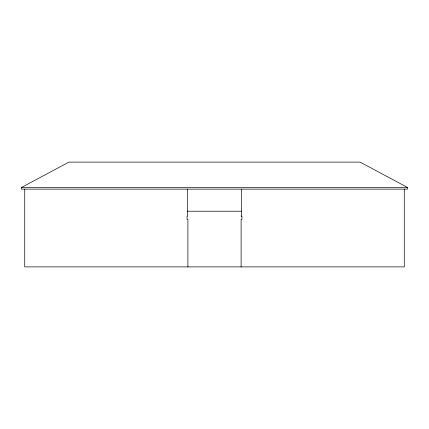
<?xml version="1.0" encoding="UTF-8"?>
<svg xmlns="http://www.w3.org/2000/svg" width="429" height="429" viewBox="0 0 429 429"><rect width="100%" height="100%" fill="white"/><g stroke="black" fill="none" stroke-linecap="round" stroke-linejoin="round"><path stroke-width="0.64" d="M21.45 187.489L68.924 162.114L360.076 162.114L407.55 187.489L407.55 189.125L21.45 189.125L21.45 187.489L407.55 187.489M187.489 211.224L241.511 211.224M241.103 216.136L241.918 216.136L241.918 219.412L241.103 219.412L241.103 266.886M404.274 189.125L404.274 266.886L24.726 266.886L24.726 189.125M241.511 189.125L241.511 216.136M187.897 266.886L187.897 219.412L187.082 219.412L187.082 216.136L187.489 216.136L187.489 189.125"/></g></svg>
